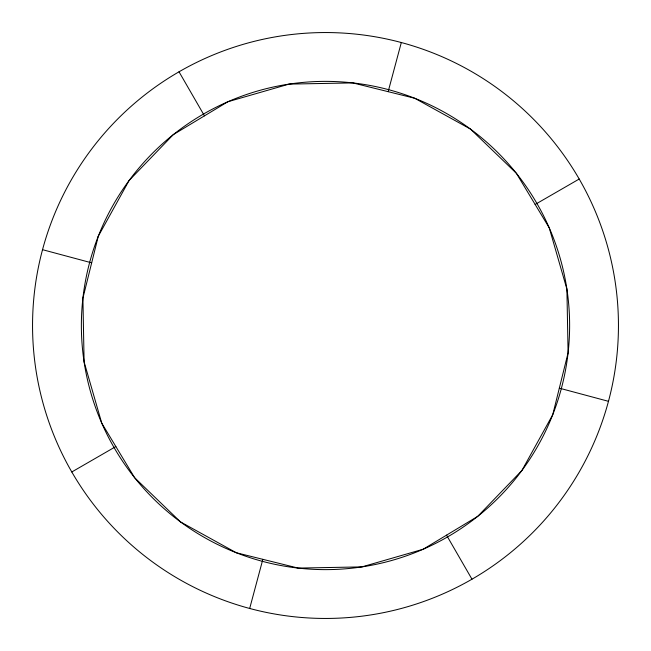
<?xml version="1.0" encoding="UTF-8"?>
<svg xmlns="http://www.w3.org/2000/svg" width="651" height="651" viewBox="0 0 651 651"><rect width="100%" height="100%" fill="white"/><g stroke="black" fill="none" stroke-linecap="round" stroke-linejoin="round"><path stroke-width="0.98" d="M249.683 608.465L262.849 559.331M388.151 91.669L401.317 42.535M71.797 471.975L115.854 446.537M535.146 204.463L579.203 179.025M42.535 249.683L91.669 262.849M559.331 388.151L608.465 401.317M179.025 71.797A292.95 292.95 0 0 0 179.025 579.203A292.95 292.95 0 0 0 618.45 325.5A292.95 292.95 0 0 0 179.025 71.797L204.463 115.854M446.537 535.146L471.975 579.203M98.252 236.313L82.913 298.166L84.101 361.883L101.743 423.126L134.635 477.712L180.53 521.923L236.313 552.748L298.166 568.087L361.883 566.899L423.126 549.257L477.712 516.365L521.923 470.47L552.748 414.687L568.087 352.834L566.899 289.117L549.257 227.874L516.365 173.288L470.47 129.077L414.687 98.252L352.834 82.913L289.117 84.101L227.874 101.743L173.288 134.635L129.077 180.53L98.252 236.313M180.53 521.923A244.125 244.125 0 0 0 568.087 352.834A244.125 244.125 0 0 0 227.874 101.743A244.125 244.125 0 0 0 180.53 521.923"/></g></svg>
